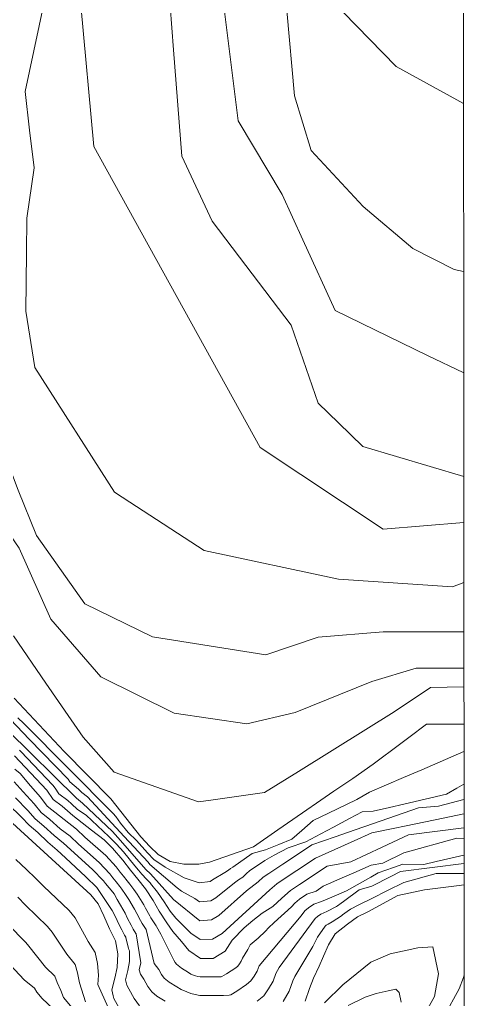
# Model space of a CAD drawing. Header units: millimetres. Extents: x 2695 to 3468, y 1447 to 2202.
# Drawn here: x 3385.3 to 3468.3, y 1919.3 to 2101.6 of the extents above; entities that cross this region are included whole.
import ezdxf

# ---------------------------------------------------------------- set-up
doc = ezdxf.new("R2010")
doc.units = ezdxf.units.MM
doc.layers.add('01_Fina', color=7, linetype='Continuous')

msp = doc.modelspace()

# ---------------------------------------------------------------- linework, layer by layer
at = {"layer": '01_Fina', "color": 252, "linetype": 'Continuous', "lineweight": 9, "true_color": 0x939598}
for p, q in [((3404.79, 1949.62), (3404.79, 1949.62)), ((3404.07, 1948.88), (3404.07, 1948.88)), ((3424.57, 1943.61), (3424.57, 1943.61)), ((3426.04, 1941.54), (3426.04, 1941.54)), ((3414, 1926.6), (3414, 1926.6)), ((3411.21, 1924.82), (3411.21, 1924.82))]:
    msp.add_line(p, q, dxfattribs=at)
at = {"layer": '01_Fina', "color": 252, "lineweight": 9, "true_color": 0x939598}
for points in [[(2729.2, 1564.62), (3468.29, 1564.62), (3467.85, 2202.43), (2728.76, 2202.43), (2729.2, 1584.57)], [(3467.99, 2008.01), (3452.99, 2006.76), (3430.1, 2022), (3399.14, 2078.03), (3396.72, 2104.28), (3397.34, 2122.32), (3351.53, 2132.63), (3321.97, 2133.27), (3288.9, 2144.39), (3273.64, 2154.23), (3249.72, 2178.14), (3237.35, 2196.28), (3231.31, 2202.43)], [(3467.97, 2035.86), (3461.25, 2039.13), (3444.04, 2047.49), (3438.06, 2060.62), (3434.21, 2069.06), (3425.98, 2082.81), (3422.3, 2112.61), (3413.77, 2130.79), (3411.07, 2136.54), (3410.95, 2147.64), (3402.68, 2147.55), (3399.14, 2147.51), (3394.99, 2147.46), (3387.67, 2149.32), (3373.72, 2148.62), (3365.91, 2149.59), (3345.13, 2155.32), (3312.52, 2170.26), (3300.38, 2175.82), (3276.05, 2193.22), (3274.5, 2198.66), (3273.43, 2202.43)], [(3467.96, 2054.72), (3466.23, 2055.1), (3458.53, 2059.02), (3449.23, 2066.84), (3439.56, 2077.23), (3436.5, 2087.43), (3435.03, 2103.32), (3433.44, 2114.82), (3419.04, 2144.91), (3418.66, 2155.66), (3413.36, 2156.94), (3404.88, 2159), (3393.09, 2161.86), (3377.57, 2159.55), (3355.79, 2164.44), (3338.42, 2172.38), (3326.18, 2179.84), (3317.12, 2185.37), (3310.16, 2191.7), (3303.67, 2198.31), (3301.57, 2202.43)], [(3467.93, 2086.02), (3455.39, 2092.88), (3445.56, 2103.03), (3430.5, 2152.18), (3430.17, 2163.73), (3413.06, 2169.61), (3402.99, 2173.06), (3391.58, 2176.98), (3378.71, 2181.4), (3348.98, 2191.61), (3335.53, 2202.43)], [(3468.01, 1980.91), (3459.12, 1980.91), (3450.9, 1978.44), (3436.6, 1972.67), (3427.62, 1970.57), (3414.09, 1972.55), (3400.44, 1979.31), (3391.11, 1990.03), (3385.25, 2003.28), (3376.86, 2015.4), (3368.88, 2026.93), (3365.78, 2038.83), (3371.03, 2052.94), (3371.84, 2063.37), (3371.14, 2073.75), (3372.98, 2080.97), (3370.09, 2085.05), (3364.03, 2085.29), (3357.14, 2083.89), (3331.39, 2080.83), (3314.89, 2083.01), (3290.28, 2086.25), (3284.29, 2090.47), (3253.48, 2117.45)], [(3468, 1996.87), (3465.91, 1996.06), (3444.65, 1997.49), (3419.65, 2002.84), (3405.83, 2011.82), (3402.97, 2013.67), (3388.17, 2036.87), (3386.46, 2047.37), (3386.58, 2058.23), (3386.65, 2064.68), (3388.01, 2074.03), (3387.17, 2081.07), (3386.32, 2088.22), (3390.56, 2108.12)], [(3467.98, 2016.61), (3449.21, 2022.2), (3444.66, 2026.57), (3440.87, 2030.21), (3435.84, 2044.77), (3427.41, 2055.88), (3421.13, 2064.14), (3415.52, 2076.18), (3413.98, 2095.99), (3413.02, 2108.32)], [(3468, 1987.66), (3452.97, 1987.66), (3440.86, 1986.71), (3431.12, 1983.39), (3410.04, 1986.76), (3397.47, 1992.9), (3388.45, 2005.6), (3385.01, 2014.03), (3381.79, 2022.63), (3373.71, 2037.1), (3370.98, 2046.72), (3372.65, 2053.24), (3379.17, 2069.89), (3379.29, 2075.71), (3379.98, 2088.2), (3377.04, 2090.31), (3355.02, 2091.6), (3351.23, 2089.96), (3341.61, 2088.66), (3318.83, 2088.24), (3301.58, 2092.78), (3289.93, 2098.31), (3276.62, 2104.64)], [(3468.01, 1977.45), (3461.82, 1977.35), (3455.06, 1972.78), (3449.76, 1969.49), (3437.22, 1961.72), (3430.9, 1957.79), (3420.89, 1956.35), (3418.61, 1956.02), (3402.88, 1961.54), (3397.15, 1968.08), (3394.92, 1971.31), (3390.2, 1978.16), (3384.17, 1986.91)], [(3468.02, 1959.32), (3466.71, 1958.57), (3464.75, 1957.46), (3456.81, 1955.62), (3454.18, 1955.01), (3451.14, 1954.31), (3449.1, 1954.19), (3446.71, 1952.92), (3443.73, 1951.34), (3441.38, 1950.09), (3438.57, 1948.6), (3435.27, 1947.51), (3432.72, 1946.09), (3430.95, 1945.11), (3428.82, 1943.69), (3428.14, 1943.24), (3427.49, 1942.66), (3426.84, 1942.03), (3426.04, 1941.54), (3425.34, 1941), (3421.81, 1938.2), (3420.9, 1937.65), (3418.77, 1937.44), (3417.91, 1938.04), (3415.43, 1939.42), (3414.62, 1940.07), (3409.56, 1944.4), (3409.25, 1944.8), (3404.79, 1949.62), (3397.92, 1956.95), (3396.89, 1957.81), (3396.24, 1958.41), (3394.68, 1959.74), (3394.33, 1960.24), (3387.14, 1967.67), (3377.48, 1977.74)], [(3468.02, 1970.53), (3461.08, 1970.52), (3457.77, 1968.03), (3456.27, 1966.9), (3451.14, 1963.04), (3447.32, 1960.41), (3443.83, 1958.02), (3441.4, 1956.34), (3437.94, 1953.97), (3433.36, 1950.82), (3428.84, 1947.7), (3420.64, 1944.82), (3418.65, 1944.47), (3415.9, 1944.42), (3413.34, 1944.94), (3411.07, 1946.25), (3409.53, 1947.74), (3407.9, 1949.55), (3402.32, 1956.58), (3393.59, 1965.39), (3384.28, 1975.35)], [(3468.02, 1965.4), (3460.16, 1962.02), (3456.77, 1960.56), (3450.44, 1957.84), (3448.11, 1956.47), (3446.18, 1955.55), (3442.79, 1953.93), (3439.94, 1952.56), (3437.82, 1950.72), (3435.98, 1949.12), (3433.55, 1948.12), (3431.09, 1947.11), (3428.58, 1946.4), (3424.97, 1943.86), (3424.57, 1943.61), (3424.22, 1943.34), (3423.48, 1942.92), (3421.22, 1941.51), (3420.75, 1941.24), (3418.71, 1940.95), (3415.96, 1941.92), (3412.43, 1943.91), (3410.32, 1945.33), (3409.1, 1946.58), (3407.08, 1948.85), (3405.51, 1950.35), (3404.11, 1952.07), (3403.22, 1953.3), (3402.72, 1953.86), (3386.11, 1970.63), (3384.99, 1971.68)], [(3468.03, 1956.5), (3463.28, 1955.27), (3459.57, 1954.96), (3451.19, 1952.03), (3447.77, 1950.84), (3444.05, 1949.54), (3439.71, 1948.02), (3437.06, 1946.26), (3434.31, 1944.44), (3431.68, 1942.69), (3430.67, 1942.02), (3429.7, 1941.15), (3427.52, 1939.46), (3422.4, 1934.88), (3421.05, 1934.07), (3418.83, 1933.93), (3413.98, 1937.89), (3409.69, 1942.66), (3408.81, 1943.48), (3404.07, 1948.88), (3402.58, 1950.52), (3397.01, 1955.8), (3395.92, 1956.73), (3383.16, 1969.23)], [(3468.03, 1951.19), (3457.7, 1949.89), (3452.8, 1947.6), (3446.98, 1944.88), (3442.54, 1944.07), (3437.42, 1940.69), (3435.72, 1939.57), (3434.1, 1938.13), (3432.47, 1936.55), (3430.48, 1935.32), (3428.71, 1933.96), (3427.11, 1932.57), (3424.86, 1930.28), (3423.57, 1928.25), (3421.35, 1926.91), (3418.95, 1926.9), (3416.79, 1928.39), (3415.46, 1930.04), (3413.83, 1931.9), (3412.69, 1933.54), (3411.3, 1935.68), (3410.16, 1937.69), (3408.74, 1939.87), (3407.3, 1941.64), (3405.95, 1943.33), (3404.51, 1945.21), (3402.63, 1947.41), (3401.05, 1948.97), (3398.66, 1950.76), (3395.19, 1953.49), (3393.26, 1955.22), (3391.57, 1956.46), (3390.37, 1958.19), (3384.36, 1964.61)], [(3468.03, 1953.84), (3464.16, 1953.03), (3457.24, 1951.58), (3454.82, 1951.08), (3450.85, 1950.25), (3447.58, 1948.78), (3440.38, 1945.54), (3436.92, 1943.26), (3434.55, 1941.69), (3433.2, 1940.8), (3431.9, 1939.64), (3422.99, 1931.57), (3421.2, 1930.49), (3418.89, 1930.41), (3417.16, 1931.61), (3414.36, 1934.4), (3413.33, 1935.72), (3412.22, 1937.42), (3411, 1939.25), (3409.7, 1940.82), (3409.66, 1940.88), (3408.9, 1941.66), (3408.05, 1942.56), (3407.42, 1943.34), (3406.74, 1944.14), (3404.62, 1946.75), (3403.35, 1948.15), (3403.34, 1948.15), (3401.91, 1949.62), (3397.7, 1953.58), (3396.1, 1954.64), (3394.95, 1955.65), (3394.26, 1956.28), (3392.61, 1957.56), (3391.91, 1958.56), (3391.49, 1959.12), (3385.56, 1965.41), (3385.28, 1965.63)], [(3468.03, 1949.24), (3466.67, 1949.29), (3456.84, 1946.54), (3452.95, 1944.62), (3450.72, 1944.23), (3447.54, 1942.86), (3445.35, 1941.91), (3441.81, 1940.38), (3440.54, 1939.42), (3438.75, 1938.85), (3437.39, 1937.95), (3436.56, 1937.21), (3435.9, 1936.49), (3432.69, 1933.58), (3431.62, 1932.59), (3431.05, 1931.97), (3429.7, 1930.7), (3428.23, 1929.42), (3427.79, 1928.59), (3426.78, 1926.96), (3426.56, 1926.4), (3426.27, 1925.92), (3425.96, 1925.49), (3425.57, 1925.14), (3423.83, 1924.04), (3422.98, 1923.52), (3422.83, 1923.48), (3422.29, 1923.45), (3421.74, 1923.46), (3418.89, 1923.46), (3418.47, 1923.53), (3418.07, 1923.65), (3417.68, 1923.8), (3417.16, 1924), (3416.77, 1924.26), (3415.46, 1925.1), (3414.5, 1925.82), (3414.25, 1926.15), (3414, 1926.6), (3411.79, 1931.06), (3411.59, 1931.39), (3410.79, 1932.85), (3410.74, 1932.95), (3409.74, 1934.48), (3409.56, 1934.81), (3408.77, 1936.23), (3408.42, 1936.9), (3407.19, 1938.86), (3406.56, 1939.74), (3405.83, 1940.72), (3405.33, 1941.35), (3404.62, 1942.23), (3404.04, 1942.97), (3403.31, 1943.93), (3401.38, 1946.08), (3397.45, 1949.48), (3395.91, 1950.95), (3390.46, 1955.27), (3389.2, 1956.93), (3387.34, 1959.05), (3385.4, 1961.32), (3384.4, 1962.1)], [(3468.03, 1946.13), (3465.55, 1945.55), (3462.83, 1944.93), (3460.56, 1944.4), (3456.66, 1944.45), (3454.92, 1943.83), (3452.08, 1942.83), (3450.68, 1942.04), (3446.16, 1939.5), (3443.41, 1938.32), (3441.53, 1937.52), (3440.08, 1937), (3439.06, 1936.33), (3438.43, 1935.77), (3437.71, 1934.86), (3429.9, 1925.54), (3429.54, 1924.54), (3428.96, 1923.58), (3428.36, 1922.73), (3427.56, 1922.03), (3425.76, 1920.84), (3424.62, 1920.13), (3424.31, 1920.04), (3423.24, 1920), (3422.13, 1920), (3421.3, 1920.01), (3420.99, 1920.01), (3418.83, 1920.03), (3417.99, 1920.16), (3417.19, 1920.4), (3416.42, 1920.7), (3415.38, 1921.11), (3414.59, 1921.61), (3413.16, 1922.49), (3412.21, 1923.24), (3411.72, 1923.91), (3411.21, 1924.82), (3410.36, 1925.99), (3408.85, 1932.26), (3408.1, 1933.41), (3407.82, 1933.95), (3407.1, 1935.28), (3406.69, 1936.1), (3405.63, 1937.85), (3405.02, 1938.82), (3404.36, 1939.81), (3403.98, 1940.28), (3403.29, 1941.14), (3402.67, 1941.92), (3402.11, 1942.65), (3400.14, 1944.76), (3396.24, 1948.19), (3394.7, 1949.66), (3392.88, 1951.02), (3390.96, 1952.77), (3389.34, 1954.08), (3388.02, 1955.68), (3385.94, 1957.91), (3384.28, 1959.77)], [(3412.41, 1918.97), (3410.86, 1919.87), (3409.92, 1920.67), (3409.18, 1921.67), (3408.41, 1923.03), (3407.82, 1923.97), (3407.59, 1924.75), (3407.9, 1926.06), (3407, 1931.46), (3406.96, 1931.57), (3406.46, 1932.33), (3406.08, 1933.08), (3405.42, 1934.33), (3404.95, 1935.31), (3404.08, 1936.84), (3403.48, 1937.9), (3402.89, 1938.9), (3402.64, 1939.21), (3401.96, 1940.04), (3401.3, 1940.87), (3400.91, 1941.37), (3398.9, 1943.43), (3393.49, 1948.36), (3391.72, 1949.79), (3389.82, 1951.54), (3388.23, 1952.89), (3386.85, 1954.42), (3384.55, 1956.76)], [(3404.11, 1917.19), (3402.83, 1919.46), (3402.72, 1919.92), (3402.49, 1921.05), (3403.01, 1923.24), (3403.49, 1925.23), (3403.6, 1927.74), (3403.18, 1930.19), (3402.06, 1932.44), (3400.97, 1934.82), (3399.95, 1937.07), (3398.55, 1938.76), (3379.58, 1956.06)], [(3383.16, 1955.62), (3385.68, 1953.17), (3387.11, 1951.7), (3388.67, 1950.32), (3390.57, 1948.55), (3392.28, 1947.07), (3393.83, 1945.61), (3397.65, 1942.1), (3399.71, 1940.08), (3402.53, 1935.83), (3403.21, 1934.51), (3403.74, 1933.38), (3404.34, 1932.22), (3404.82, 1931.26), (3405.07, 1930.88), (3405.1, 1930.76), (3405.57, 1928.84), (3405.65, 1928.57), (3405.74, 1928.33), (3405.78, 1926.31), (3405.45, 1924.65), (3405.04, 1922.9), (3405.27, 1921.94), (3405.62, 1921.24), (3406.64, 1919.43), (3407.63, 1918.09)], [(3401.81, 1917.79), (3399.84, 1922.04), (3399.99, 1923.79), (3399.83, 1925.97), (3399.4, 1927.99), (3398.08, 1930.05), (3395.64, 1934.44), (3394.53, 1935.8), (3389.73, 1940.38), (3388.28, 1941.81), (3386.58, 1943.46), (3384.6, 1945.32)], [(3468.03, 1944.56), (3456.24, 1943.07), (3454.4, 1942.13), (3450.86, 1940.34), (3448.53, 1939.69), (3445.61, 1937.52), (3445.15, 1937.18), (3444.51, 1936.71), (3444.31, 1936.58), (3442.52, 1935.61), (3441.41, 1935.15), (3440.73, 1934.71), (3440.31, 1934.34), (3433.64, 1925.23), (3433.02, 1924.12), (3432.52, 1922.68), (3431.66, 1921.24), (3430.75, 1919.96), (3429.55, 1918.92)], [(3434.35, 1918.91), (3435.51, 1920.82), (3436.15, 1922.71), (3436.57, 1923.55), (3437.47, 1925.12), (3439.88, 1929.12), (3440.76, 1930.88), (3442.19, 1932.9), (3442.4, 1933.08), (3442.74, 1933.31), (3443.51, 1933.71), (3445.21, 1934.83), (3445.44, 1935), (3446.29, 1935.63), (3446.9, 1936.08), (3448.44, 1936.85), (3450.88, 1938.08), (3453.8, 1939.54), (3456.86, 1941.06), (3462.82, 1942.69), (3468.04, 1942.69)], [(3468.04, 1940.62), (3466.63, 1940.44), (3460.65, 1939.67), (3455.74, 1938.61), (3450.12, 1935.6), (3448.2, 1934.64), (3446.37, 1933.29), (3444.07, 1931.46), (3442.83, 1929.46), (3441.85, 1927.34), (3441.08, 1925.46), (3440.04, 1923.22), (3439.27, 1921.29), (3438.49, 1918.96)], [(3385, 1938.3), (3386.41, 1936.84), (3390.5, 1932.83), (3391.34, 1931.82), (3394.1, 1927.67), (3395.63, 1925.79), (3396.06, 1924.2), (3396.48, 1922.35), (3397.58, 1918.81)], [(3395.12, 1917.7), (3393.5, 1919.65), (3392.98, 1920.91), (3392.29, 1922.42), (3391.85, 1923.59), (3390.12, 1925.29), (3387.03, 1929.19), (3386.47, 1929.87), (3383.1, 1933.3)], [(3460.39, 1915.9), (3462.53, 1919.83), (3463.28, 1924.02), (3462.25, 1929.08), (3459.42, 1928.88), (3457.45, 1928.45), (3454.26, 1927.75), (3450.67, 1926.21), (3445.46, 1921.98), (3442.06, 1918.66)], [(3392.45, 1916.7), (3389.48, 1919.47), (3388.52, 1920.65), (3388.07, 1921.39), (3386.14, 1922.91), (3382.72, 1926.57)], [(3446.46, 1918.15), (3449.64, 1919.69), (3451.67, 1920.37), (3453.91, 1920.87), (3455.32, 1921.21), (3455.99, 1920.56), (3456.36, 1918.78)]]:
    msp.add_lwpolyline(points, dxfattribs=at)
at = {"layer": '01_Fina', "color": 252, "linetype": 'Continuous', "lineweight": 9, "true_color": 0x939598}
msp.add_lwpolyline([(3468.05, 1923.81), (3467.93, 1923.36), (3467.15, 1921.22), (3466.1, 1919.31), (3464.68, 1916.83), (3463.5, 1913.81), (3462.86, 1911.67), (3462.2, 1909.41), (3461.45, 1907.04), (3460.56, 1905.24), (3460.02, 1904.72), (3458.35, 1902.28), (3456.13, 1900.11), (3454.38, 1896.72), (3453.11, 1893.08), (3453.05, 1888.68), (3453.26, 1885.51), (3455.17, 1882.31), (3456.21, 1880.58), (3457.41, 1879.34), (3459.73, 1876.88), (3461.66, 1875.4), (3463.69, 1875.4), (3468.08, 1875.96)], dxfattribs=at)

doc.saveas('drawing.dxf')
